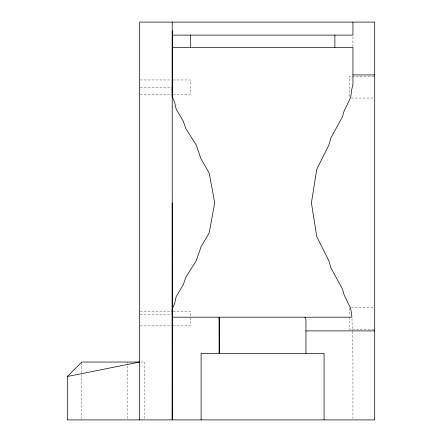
<?xml version="1.0" encoding="UTF-8"?>
<svg xmlns="http://www.w3.org/2000/svg" width="442" height="442" viewBox="0 0 442 442"><rect width="100%" height="100%" fill="white"/><g stroke="black" fill="none" stroke-linecap="round" stroke-linejoin="round"><path stroke-width="0.33" stroke-dasharray="2.21 1.66" d="M127.335 418.524L127.335 364.103M127.335 363.418L127.335 362.037M144.694 418.524L144.694 362.037L140.357 362.037M352.937 46.73L352.937 35.802M374.009 76.344L349.379 76.344L349.379 97.676M140.318 79.963L172.474 79.963M173.159 79.963L190.259 79.963L190.259 94.428L173.159 94.428M140.313 87.196L171.551 87.196M140.318 94.428L172.474 94.428M351.434 98.041L374.009 98.041M351.434 307.792L374.009 307.792M140.318 311.411L172.474 311.411M173.159 311.411L190.259 311.411L190.259 325.876L173.159 325.876M140.313 314.698L171.557 314.698M140.318 325.876L172.474 325.876M374.009 329.489L349.379 329.489L349.379 316.958M351.981 318.566L352.291 330.914M352.307 331.599L352.937 356.976L352.937 418.53M349.379 308.162L349.379 315.831M81.776 362.722L81.776 373.744M81.776 374.435L81.776 418.524"/><path stroke-width="0.66" d="M67.306 376.501L139.622 362.037L81.776 362.042L67.311 376.507L67.306 419.9L374.694 419.9L374.694 22.1L139.6 22.1L139.617 419.9M172.225 91.135L172.231 87.196L172.236 96.56L174.734 102.699L176.159 109.185L183.253 121.091L185.972 128.843L196.254 145.059L201.011 158.949L209.171 172.966L214.713 202.917L209.171 232.868L201.011 246.885L196.254 260.78L185.972 276.99L183.253 284.747L176.159 296.648L174.734 303.135L172.236 309.278L172.236 311.046M172.236 309.278L172.209 419.9L172.236 22.1M172.236 96.56L172.236 30.78M172.236 317.196L351.948 317.196L350.705 308.466L344.158 294.974L342.467 289.062L330.975 268.012L328.782 260.581L316.77 236.614L311.4 202.917L316.77 169.225L328.782 145.258L330.975 137.821L342.467 116.776L344.158 110.859L350.705 97.373L351.594 90.174L352.937 84.328L352.937 47.416L172.236 47.416M219.16 318.339L219.215 317.196L219.215 353.357L219.16 317.196M172.236 35.117L352.937 35.117L352.937 22.1M352.937 74.936L374.694 74.936M305.958 330.903L374.694 330.903M138.263 362.037L139.633 362.037M305.013 317.196L305.958 319.538L305.958 353.357M172.231 314.698L172.214 202.917M334.87 35.117L334.87 47.41M324.069 419.9L324.069 353.357L201.11 353.357L201.11 419.9M190.309 35.117L190.309 47.41"/></g></svg>
